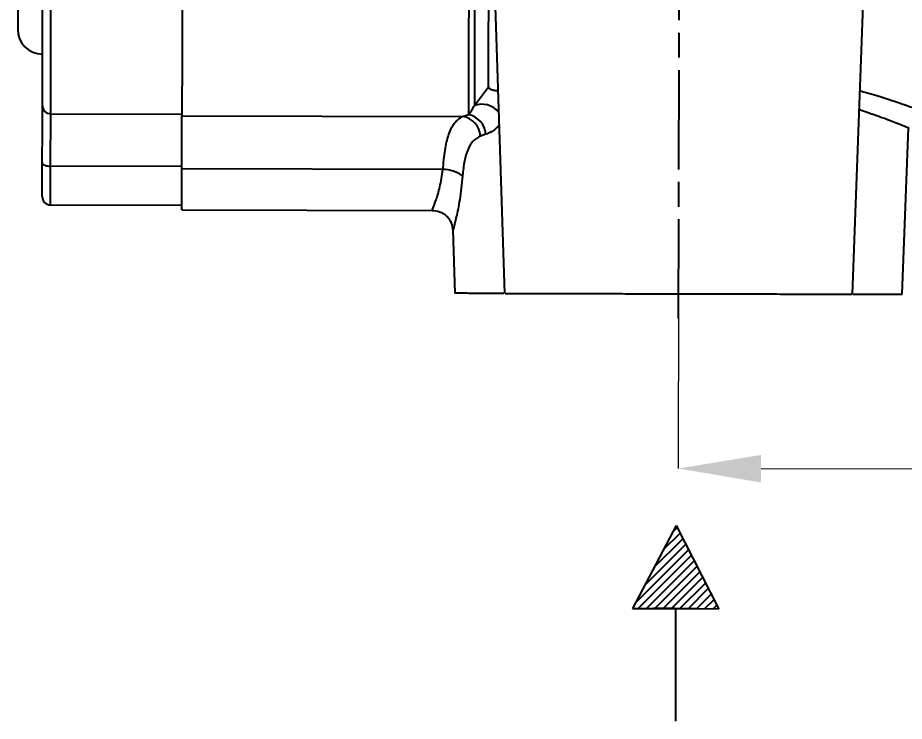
# Model space of a CAD drawing. Header units: millimetres. Extents: x 2404 to 4548, y 1024 to 2541.
# Drawn here: x 2857.2 to 2964.2, y 2061.8 to 2146.7 of the extents above; entities that cross this region are included whole.
import ezdxf

# ---------------------------------------------------------------- set-up
doc = ezdxf.new("R2010")
doc.units = ezdxf.units.MM
doc.linetypes.add('AM_ISO08W050', pattern=[18, 12, -1.5, 3, -1.5])
doc.layers.add('AM_5', color=3, linetype='Continuous', lineweight=25)
doc.layers.add('AM_7', color=4, linetype='AM_ISO08W050', lineweight=25)
doc.layers.add('layer 1', color=7, linetype='Continuous')
doc.styles.add('SLDTEXTSTYLE1', font='txt.shx', dxfattribs={"width": 0.7, "bigfont": 'gbcbig.shx'})
doc.dimstyles.new('SLDDIMSTYLE12$0', dxfattribs={"dimtxt": 12, "dimasz": 10, "dimexe": 0, "dimexo": 0.0625, "dimgap": 0.875, "dimtad": 1, "dimdec": 1, "dimlfac": 1.8, "dimrnd": 1e-09, "dimzin": 12, "dimdsep": 46, "dimtxsty": 'SLDTEXTSTYLE1', "dimcen": 0.09, "dimdle": 8.16, "dimclrd": 3, "dimclre": 3, "dimadec": 0, "dimazin": 3, "dimtfac": 1, "dimtdec": 1, "dimtofl": 0, "dimtmove": 0, "dimatfit": 3, "dimfxl": 0, "dimfrac": 2, "dimtolj": 1, "dimlwd": 5, "dimlwe": 5, "dimarcsym": 0})

# ---------------------------------------------------------------- blocks, each defined once
blk = doc.blocks.new('*D50')
at = {"layer": 'AM_5', "color": 3, "linetype": 'Continuous', "lineweight": 5, "transparency": 16777216}
for p, q in [((2936.96, 2113.36), (2936.92, 2092.34)), ((3086.04, 2092.02), (2946.92, 2092.32))]:
    blk.add_line(p, q, dxfattribs=at)
at = {"layer": 'AM_5', "color": 3, "lineweight": 5, "transparency": 16777216}
blk.add_line((3096.09, 2113.02), (3096.04, 2092), dxfattribs=at)
at = {"layer": 'AM_5', "color": 3, "transparency": 16777216}
for points in [[(2946.92, 2093.98), (2946.92, 2090.65), (2936.92, 2092.34)], [(3086.05, 2093.69), (3086.04, 2090.35), (3096.04, 2092)]]:
    blk.add_solid(points, dxfattribs=at)
at = {"layer": 'Defpoints', "color": 0, "transparency": 16777216}
for p in [(2936.96, 2113.42), (3096.09, 2113.08), (2936.92, 2092.34)]:
    blk.add_point(p, dxfattribs=at)
at = {"layer": 'AM_5', "color": 0, "transparency": 16777216, "insert": (2987.88, 2099.1), "char_height": 12, "attachment_point": 5, "rotation": 359.8775, "style": 'SLDTEXTSTYLE1'}
blk.add_mtext('\\A1;160', dxfattribs=at)

msp = doc.modelspace()

# ---------------------------------------------------------------- hatches: boundary and pattern name
at = {"layer": 'layer 1'}
h = msp.add_hatch(dxfattribs=at)
h.set_pattern_fill('ANSI31', color=256, scale=0.225)
h.set_pattern_definition([(45, (-4181.00575, 3285.0372), (-0.50513941, 0.50513941), [])])
h.paths.add_polyline_path([(2936.666, 2085.473), (2931.386, 2075.438), (2936.597, 2075.438), (2941.808, 2075.367)])

# ---------------------------------------------------------------- linework, layer by layer
at = {"color": 7, "linetype": 'Continuous', "lineweight": 25}
for p, q in [((2914.382, 2161.741), (2915.965, 2113.47)), ((2957.965, 2113.38), (2959.75, 2161.545)), ((2912.306, 2136.134), (2914.018, 2138.398)), ((2914.957, 2137.954), (2915.16, 2138.007)), ((2914.957, 2137.954), (2915.164, 2137.902)), ((2861.155, 2128.82), (2861.168, 2135.143)), ((2861.168, 2135.143), (2877.011, 2135.109)), ((2877.011, 2134.9), (2910.887, 2134.828)), ((2910.887, 2134.828), (2911.597, 2135.048)), ((2963.965, 2113.368), (2964.708, 2133.436)), ((2913.696, 2132.68), (2913.046, 2132.453)), ((2861.145, 2124.152), (2861.155, 2128.82)), ((2876.997, 2128.786), (2861.155, 2128.82)), ((2908.514, 2128.421), (2876.997, 2128.489)), ((2861.145, 2124.152), (2876.987, 2124.118)), ((2876.986, 2123.554), (2907.223, 2123.489)), ((2909.715, 2121.107), (2909.965, 2113.483))]:
    msp.add_line(p, q, dxfattribs=at)
at = {"color": 7, "linetype": 'Continuous', "lineweight": 25, "flags": 128}
for points in [[(2861.168, 2135.143), (2861.171, 2136.283), (2861.174, 2137.774), (2861.178, 2139.61), (2861.182, 2141.781), (2861.188, 2144.279), (2861.194, 2147.091), (2861.2, 2150.206), (2861.208, 2153.608), (2861.216, 2157.283), (2861.224, 2161.214), (2861.233, 2165.384), (2861.242, 2169.772), (2861.252, 2174.36), (2861.262, 2179.127), (2861.273, 2184.051), (2861.284, 2189.109), (2861.295, 2194.28), (2861.306, 2199.539)], [(2911.733, 2198.861), (2911.721, 2193.402), (2911.71, 2188.041), (2911.699, 2182.804), (2911.688, 2177.717), (2911.677, 2172.804), (2911.667, 2168.091), (2911.658, 2163.599), (2911.649, 2159.351), (2911.64, 2155.368), (2911.632, 2151.668), (2911.625, 2148.271), (2911.618, 2145.193), (2911.613, 2142.448), (2911.607, 2140.05), (2911.603, 2138.011), (2911.599, 2136.341), (2911.597, 2135.048)], [(2912.44, 2198.913), (2912.429, 2193.682), (2912.418, 2188.54), (2912.407, 2183.51), (2912.397, 2178.616), (2912.387, 2173.879), (2912.377, 2169.322), (2912.368, 2164.963), (2912.359, 2160.824), (2912.351, 2156.923), (2912.343, 2153.278), (2912.336, 2149.904), (2912.329, 2146.818), (2912.323, 2144.033), (2912.318, 2141.561), (2912.313, 2139.415), (2912.309, 2137.603), (2912.306, 2136.134)], [(2860.155, 2129.174), (2860.175, 2129.105), (2860.231, 2129.039), (2860.324, 2128.978), (2860.448, 2128.925), (2860.599, 2128.881), (2860.772, 2128.848), (2860.96, 2128.827), (2861.155, 2128.82)]]:
    msp.add_lwpolyline(points, dxfattribs=at)
at = {"color": 7, "linetype": 'Continuous', "lineweight": 25}
for centre, radius, start, end in [((2860.19, 2145.354), 3, 179.87751, 269.87751), ((2861.162, 2136.135), 0.992, 180.34725, 270.33968), ((2913.216, 2133.592), 2.7, 41.22775, 109.68883), ((2911.084, 2132.479), 2.62, 4.39901, 78.72064), ((2910.453, 2132.265), 2.599, 4.13755, 80.39959), ((2908.535, 2124.465), 3.957, 53.57818, 90.31639), ((2861.147, 2125.152), 1, 179.87751, 269.87751)]:
    msp.add_arc(centre, radius, start, end, dxfattribs=at)
for points, knots in [([(2857.337, 2213.86), (2857.332, 2211.771), (2857.323, 2207.593), (2857.31, 2201.254), (2857.296, 2194.902), (2857.282, 2188.536), (2857.269, 2182.313), (2857.256, 2176.29), (2857.244, 2170.599), (2857.233, 2165.337), (2857.223, 2160.594), (2857.214, 2156.44), (2857.206, 2152.926), (2857.2, 2150.095), (2857.196, 2147.921), (2857.192, 2146.435), (2857.19, 2145.525), (2857.19, 2145.415), (2857.19, 2145.36)], [0, 0, 0, 0, 0.05824723, 0.11649692, 0.17824009, 0.23998812, 0.30380301, 0.36862551, 0.43413759, 0.5, 0.5658624, 0.63137448, 0.69619698, 0.76001187, 0.82175503, 0.88350307, 0.94174906, 1, 1, 1, 1]), ([(2860.17, 2136.129), (2860.171, 2136.655), (2860.174, 2137.717), (2860.179, 2140.256), (2860.186, 2143.525), (2860.195, 2147.588), (2860.205, 2152.4), (2860.217, 2157.892), (2860.23, 2163.986), (2860.244, 2170.589), (2860.259, 2177.568), (2860.274, 2184.81), (2860.29, 2192.187), (2860.301, 2197.224), (2860.306, 2199.72)], [0, 0, 0, 0, 0.07995876, 0.16137147, 0.24414236, 0.32889261, 0.41421659, 0.49999999, 0.58577836, 0.67110241, 0.75585763, 0.83862366, 0.92003884, 1, 1, 1, 1]), ([(2914.018, 2138.398), (2914.02, 2139.272), (2914.024, 2141.019), (2914.032, 2144.799), (2914.041, 2149.31), (2914.049, 2152.988), (2914.053, 2154.827)], [0, 0, 0, 0, 0.2500001, 0.5000002, 0.7500001, 1, 1, 1, 1]), ([(2914.018, 2138.398), (2914.027, 2138.345), (2914.044, 2138.247), (2914.221, 2138.116), (2914.518, 2138.009), (2914.811, 2137.972), (2914.957, 2137.954)], [0, 0, 0, 0, 0.2820139, 0.5300816, 0.7657386, 1, 1, 1, 1]), ([(2958.874, 2137.909), (2959.124, 2137.84), (2960.606, 2137.433), (2962.802, 2136.731), (2965.056, 2135.965), (2966.452, 2135.458), (2966.625, 2135.394), (2966.711, 2135.362)], [0, 0, 0, 0, 0.049705, 0.2944723, 0.5353967, 0.7700573, 1, 1, 1, 1]), ([(2860.155, 2129.174), (2860.157, 2130.021), (2860.161, 2131.743), (2860.165, 2133.835), (2860.169, 2135.42), (2860.17, 2135.895), (2860.17, 2136.129)], [0, 0, 0, 0, 0.2457963, 0.5, 0.7542037, 1, 1, 1, 1]), ([(2911.597, 2135.048), (2911.716, 2135.183), (2911.948, 2135.445), (2912.189, 2135.908), (2912.306, 2136.134)], [0, 0, 0, 0, 0.5119709, 1, 1, 1, 1]), ([(2964.708, 2133.436), (2964.708, 2133.436), (2964.792, 2133.402), (2964.557, 2133.497), (2964.104, 2133.68), (2963.336, 2133.983), (2962.417, 2134.335), (2961.443, 2134.696), (2960.274, 2135.113), (2959.386, 2135.419), (2958.835, 2135.597), (2958.789, 2135.612)], [0, 0, 0, 0, 0.0000281, 0.1640831, 0.3278113, 0.494113, 0.6143004, 0.7411482, 0.8580061, 0.9880442, 1, 1, 1, 1]), ([(2908.514, 2128.421), (2908.584, 2129.22), (2908.722, 2130.786), (2909.182, 2132.673), (2909.86, 2134.153), (2910.533, 2134.595), (2910.887, 2134.828)], [0, 0, 0, 0, 0.2456313, 0.4818963, 0.7279559, 1, 1, 1, 1]), ([(2915.299, 2133.785), (2915.158, 2133.624), (2914.646, 2133.038), (2914.095, 2132.83), (2913.696, 2132.68)], [0, 0, 0, 0, 0.2757141, 1, 1, 1, 1]), ([(2913.046, 2132.453), (2912.722, 2132.279), (2912.106, 2131.947), (2911.492, 2130.844), (2911.071, 2129.429), (2910.949, 2128.265), (2910.885, 2127.648)], [0, 0, 0, 0, 0.2703279, 0.514495, 0.7428516, 1, 1, 1, 1]), ([(2860.147, 2125.154), (2860.147, 2125.207), (2860.147, 2125.314), (2860.149, 2126.184), (2860.152, 2127.485), (2860.154, 2128.62), (2860.155, 2129.174)], [0, 0, 0, 0, 0.244178, 0.5, 0.755822, 1, 1, 1, 1]), ([(2907.223, 2123.489), (2907.249, 2123.552), (2907.302, 2123.679), (2907.682, 2124.697), (2908.173, 2126.25), (2908.399, 2127.69), (2908.514, 2128.421)], [0, 0, 0, 0, 0.2379914, 0.4818785, 0.7367294, 1, 1, 1, 1]), ([(2910.885, 2127.648), (2910.78, 2126.658), (2910.576, 2124.737), (2910.12, 2122.622), (2909.779, 2121.292), (2909.743, 2121.166), (2909.726, 2121.107)], [0, 0, 0, 0, 0.2781733, 0.5397402, 0.7842945, 1, 1, 1, 1]), ([(2907.202, 2123.489), (2907.513, 2123.458), (2907.992, 2123.411), (2908.571, 2123.109), (2908.971, 2122.796), (2909.296, 2122.405), (2909.615, 2121.836), (2909.677, 2121.358), (2909.717, 2121.048)], [0, 0, 0, 0, 0.2397244, 0.3685508, 0.5000393, 0.631522, 0.7603319, 1, 1, 1, 1]), ([(2915.877, 2113.47), (2915.838, 2113.47), (2914.772, 2113.473), (2913.206, 2113.476), (2911.334, 2113.48), (2910.185, 2113.483), (2910.038, 2113.483), (2909.965, 2113.483)], [0, 0, 0, 0, 0.0094252, 0.2570689, 0.5047126, 0.7523563, 1, 1, 1, 1]), ([(2916.011, 2113.47), (2916.037, 2113.47), (2916.094, 2113.47), (2916.977, 2113.468), (2918.474, 2113.464), (2920.572, 2113.46), (2923.182, 2113.454), (2926.229, 2113.448), (2929.614, 2113.441), (2933.23, 2113.433), (2935.72, 2113.427), (2936.965, 2113.425)], [0, 0, 0, 0, 0.0943349, 0.2075431, 0.3207512, 0.4339593, 0.5471675, 0.6603756, 0.7735837, 0.8867919, 1, 1, 1, 1]), ([(2936.965, 2113.425), (2938.21, 2113.422), (2940.699, 2113.417), (2944.316, 2113.409), (2947.701, 2113.402), (2950.747, 2113.395), (2953.357, 2113.39), (2955.456, 2113.385), (2956.952, 2113.382), (2957.836, 2113.38), (2957.893, 2113.38), (2957.919, 2113.38)], [0, 0, 0, 0, 0.1132081, 0.2264163, 0.3396244, 0.4528325, 0.5660407, 0.6792488, 0.792457, 0.9056651, 1, 1, 1, 1]), ([(2958.052, 2113.38), (2958.092, 2113.38), (2959.157, 2113.378), (2960.723, 2113.374), (2962.595, 2113.37), (2963.744, 2113.368), (2963.891, 2113.368), (2963.965, 2113.368)], [0, 0, 0, 0, 0.0094252, 0.2570689, 0.5047126, 0.7523563, 1, 1, 1, 1])]:
    msp.add_open_spline(points, degree=3, knots=knots, dxfattribs=at)
for points in [[(3047.389, 2115.697), (3043.738, 2116.221), (3036.434, 2117.269), (3025.791, 2120.389), (3015.548, 2124.597), (3005.847, 2129.952), (2996.808, 2136.357), (2988.546, 2143.738), (2981.165, 2152), (2974.76, 2161.039), (2969.405, 2170.74), (2965.197, 2180.983), (2962.077, 2191.626), (2961.029, 2198.93), (2960.505, 2202.581)], [(2877.147, 2198.935), (2877.142, 2196.321), (2877.131, 2191.091), (2877.114, 2183.512), (2877.099, 2176.223), (2877.084, 2169.313), (2877.07, 2162.847), (2877.058, 2156.89), (2877.046, 2151.502), (2877.036, 2146.738), (2877.027, 2142.642), (2877.02, 2139.274), (2877.014, 2136.594), (2877.012, 2135.465), (2877.011, 2134.9)], [(3040.847, 2115.9), (3037.552, 2116.586), (3030.964, 2117.959), (3021.412, 2121.279), (3012.228, 2125.483), (3003.525, 2130.619), (2995.389, 2136.608), (2987.904, 2143.396), (2981.149, 2150.909), (2975.194, 2159.072), (2970.096, 2167.796), (2965.931, 2176.998), (2962.651, 2186.564), (2961.307, 2193.158), (2960.634, 2196.456)], [(2876.997, 2128.489), (2876.999, 2129.28), (2877.002, 2130.862), (2877.006, 2132.775), (2877.009, 2134.235), (2877.01, 2134.678), (2877.011, 2134.9)], [(2876.986, 2123.554), (2876.986, 2123.621), (2876.987, 2123.756), (2876.989, 2124.825), (2876.992, 2126.404), (2876.995, 2127.794), (2876.997, 2128.489)]]:
    msp.add_open_spline(points, degree=3, dxfattribs=at)
at = {"layer": 'AM_7'}
msp.add_line((2936.958, 2110.425), (2937.185, 2216.425), dxfattribs=at)
at = {"layer": 'layer 1'}
for p, q in [((2936.666, 2085.473), (2931.386, 2075.438)), ((2936.666, 2085.473), (2941.808, 2075.367)), ((2931.386, 2075.438), (2939.245, 2075.438)), ((2941.808, 2075.367), (2933.95, 2075.474)), ((2936.597, 2075.438), (2936.597, 2061.842))]:
    msp.add_line(p, q, dxfattribs=at)

# ---------------------------------------------------------------- dimensions: what is measured, and where the dimension line sits
at = {"layer": 'AM_5'}
dim = msp.add_linear_dim(base=(2936.92, 2092.337), p1=(3096.088, 2113.085), p2=(2936.965, 2113.425), angle=179.87749, text='160', dimstyle='SLDDIMSTYLE12$0', override={"dimlfac": 1}, dxfattribs=at)
dim.commit()
dim.dimension.update_dxf_attribs({"geometry": '*D50', "text_midpoint": (2987.86, 2092.228), "dimtype": 160})

doc.saveas('drawing.dxf')
